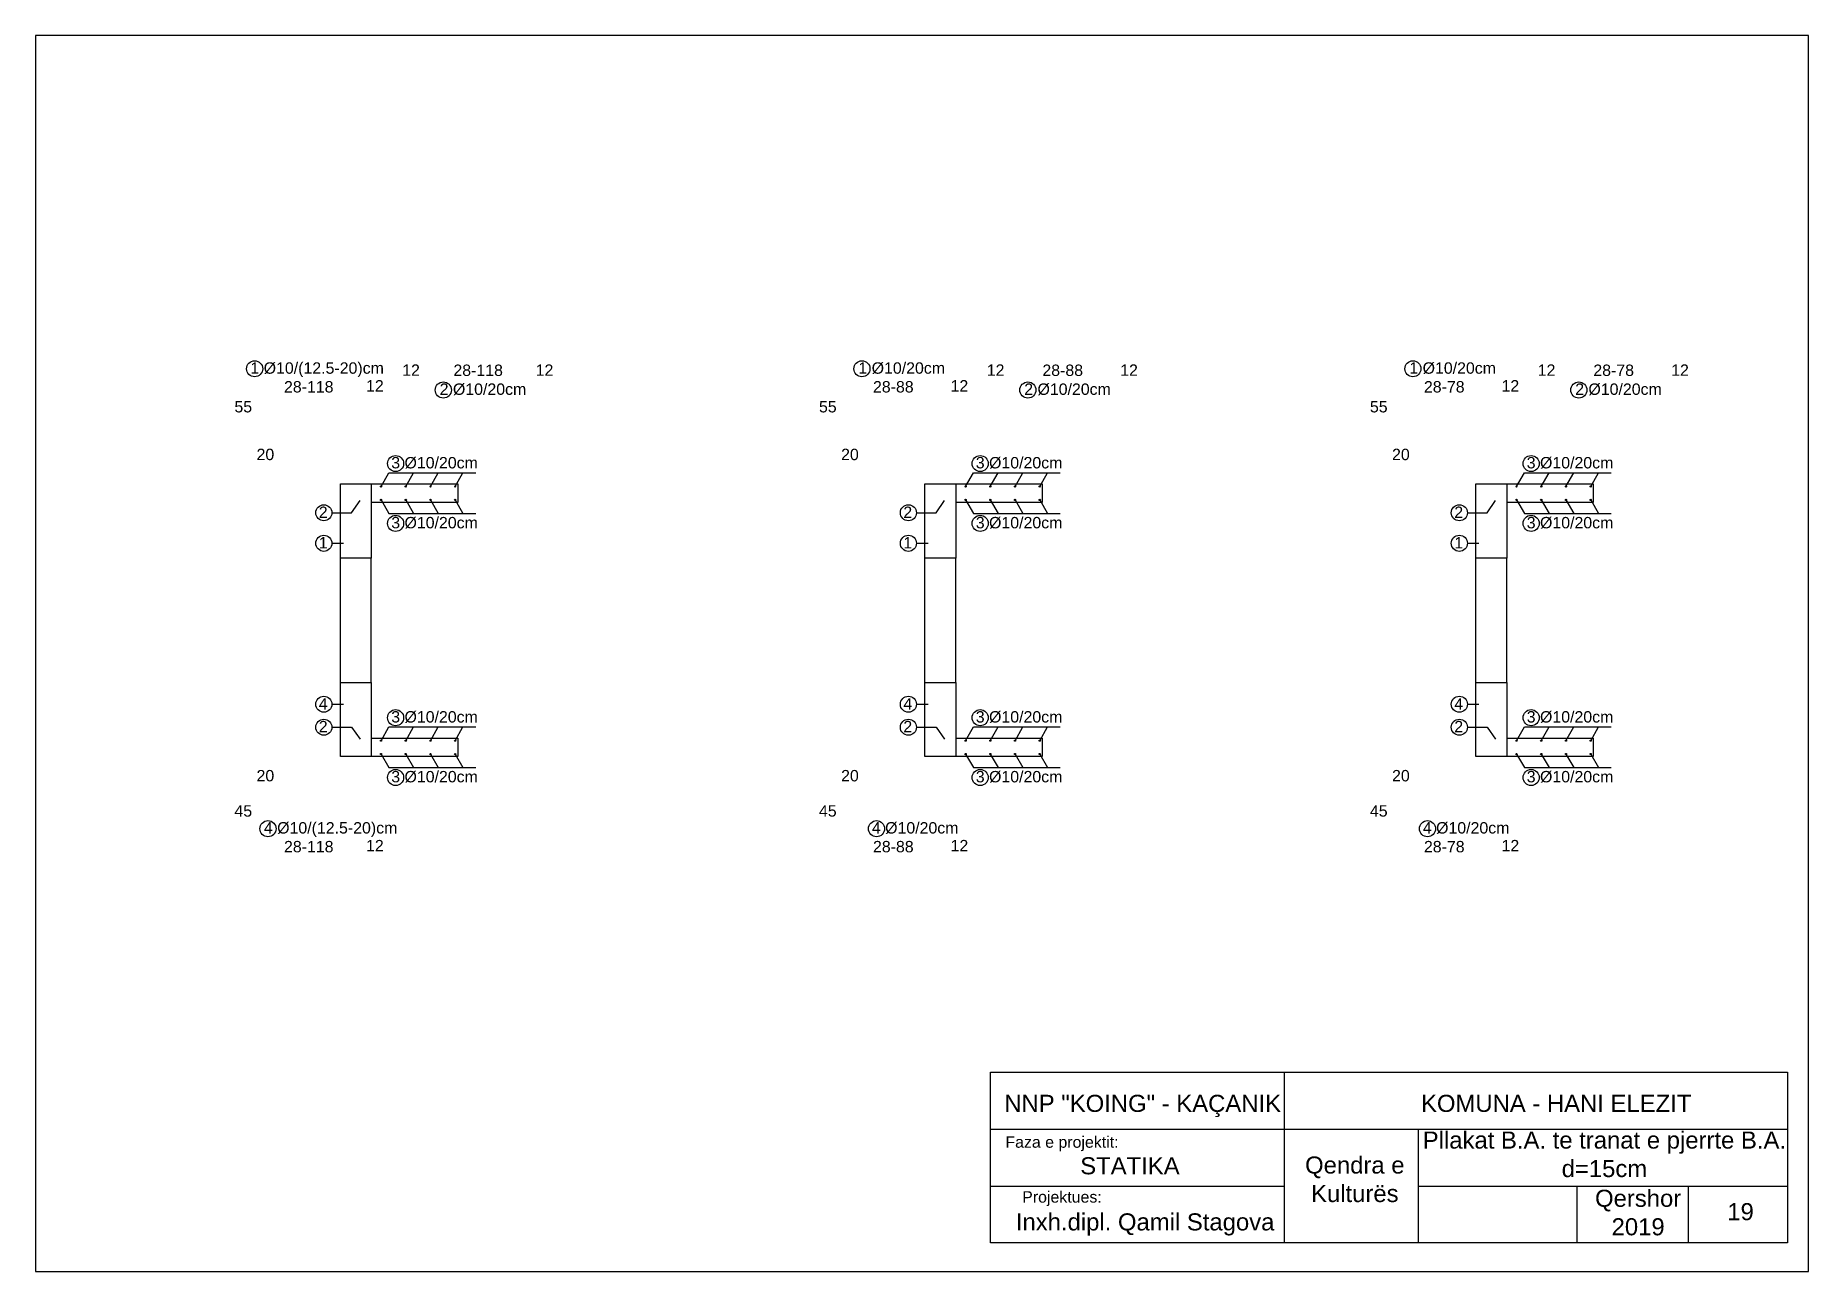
# Model space of a CAD drawing. Header units: inches. Extents: x 3041 to 4476, y 3672 to 4672.
import ezdxf

# ---------------------------------------------------------------- set-up
doc = ezdxf.new("R2010")
doc.units = ezdxf.units.IN
doc.layers.add('TEKSTI_Pen_No__201', color=7, linetype='Continuous', lineweight=18)
doc.styles.add('GENERATED_STYLE_1', font='ARIAL.TTF')

msp = doc.modelspace()

# ---------------------------------------------------------------- linework, layer by layer
for p, q in [((4476, 4671.6), (3041, 4671.6)), ((3041, 4671.6), (3041, 3671.6)), ((4476, 3671.6), (4476, 4671.6)), ((3287.8, 4308.8), (3312.8, 4308.8)), ((3287.8, 4248.8), (3287.8, 4308.8)), ((3312.8, 4308.8), (3312.8, 4248.8)), ((3312.8, 4308.8), (3382.8, 4308.8)), ((3320.7, 4306.7), (3327, 4317.8)), ((3327, 4317.8), (3397.3, 4317.8)), ((3340.7, 4306.7), (3347, 4317.8)), ((3360.7, 4306.7), (3367, 4317.8)), ((3380.7, 4306.7), (3387, 4317.8)), ((3382.8, 4308.8), (3382.8, 4293.8)), ((3760.9, 4308.8), (3785.9, 4308.8)), ((3760.9, 4248.8), (3760.9, 4308.8)), ((3785.9, 4308.8), (3785.9, 4248.8)), ((3785.9, 4308.8), (3855.9, 4308.8)), ((3793.8, 4306.7), (3800.1, 4317.8)), ((3800.1, 4317.8), (3870.4, 4317.8)), ((3813.8, 4306.7), (3820.1, 4317.8)), ((3833.8, 4306.7), (3840.1, 4317.8)), ((3853.8, 4306.7), (3860.1, 4317.8)), ((3855.9, 4308.8), (3855.9, 4293.8)), ((4206.8, 4308.8), (4231.8, 4308.8)), ((4206.8, 4248.8), (4206.8, 4308.8)), ((4231.8, 4308.8), (4231.8, 4248.8)), ((4231.8, 4308.8), (4301.8, 4308.8)), ((4239.7, 4306.7), (4246, 4317.8)), ((4246, 4317.8), (4316.3, 4317.8)), ((4259.7, 4306.7), (4266, 4317.8)), ((4279.7, 4306.7), (4286, 4317.8)), ((4299.7, 4306.7), (4306, 4317.8)), ((4301.8, 4308.8), (4301.8, 4293.8)), ((3296.9, 4285.5), (3303.7, 4295.3)), ((3382.8, 4293.8), (3312.8, 4293.8)), ((3320.7, 4295.9), (3327, 4284.8)), ((3340.7, 4295.9), (3347, 4284.8)), ((3360.7, 4295.9), (3367, 4284.8)), ((3380.7, 4295.9), (3387, 4284.8)), ((3770, 4285.5), (3776.8, 4295.3)), ((3855.9, 4293.8), (3785.9, 4293.8)), ((3793.8, 4295.9), (3800.1, 4284.8)), ((3813.8, 4295.9), (3820.1, 4284.8)), ((3833.8, 4295.9), (3840.1, 4284.8)), ((3853.8, 4295.9), (3860.1, 4284.8)), ((4215.9, 4285.5), (4222.7, 4295.3)), ((4301.8, 4293.8), (4231.8, 4293.8)), ((4239.7, 4295.9), (4246, 4284.8)), ((4259.7, 4295.9), (4266, 4284.8)), ((4279.7, 4295.9), (4286, 4284.8)), ((4299.7, 4295.9), (4306, 4284.8)), ((3280.9, 4285.5), (3296.9, 4285.5)), ((3327, 4284.8), (3397.3, 4284.8)), ((3754, 4285.5), (3770, 4285.5)), ((3800.1, 4284.8), (3870.4, 4284.8)), ((4199.9, 4285.5), (4215.9, 4285.5)), ((4246, 4284.8), (4316.3, 4284.8)), ((3280.9, 4260.8), (3290.3, 4260.8)), ((3312.8, 4248.8), (3287.8, 4248.8)), ((3287.8, 4148.2), (3287.8, 4248.8)), ((3312.8, 4148.2), (3312.8, 4248.8)), ((3754, 4260.8), (3763.4, 4260.8)), ((3785.9, 4248.8), (3760.9, 4248.8)), ((3760.9, 4148.2), (3760.9, 4248.8)), ((3785.9, 4148.2), (3785.9, 4248.8)), ((4199.9, 4260.8), (4209.3, 4260.8)), ((4231.8, 4248.8), (4206.8, 4248.8)), ((4206.8, 4148.2), (4206.8, 4248.8)), ((4231.8, 4148.2), (4231.8, 4248.8)), ((3287.8, 4148.2), (3312.8, 4148.2)), ((3287.8, 4088.2), (3287.8, 4148.2)), ((3312.8, 4148.2), (3312.8, 4088.2)), ((3760.9, 4148.2), (3785.9, 4148.2)), ((3760.9, 4088.2), (3760.9, 4148.2)), ((3785.9, 4148.2), (3785.9, 4088.2)), ((4206.8, 4148.2), (4231.8, 4148.2)), ((4206.8, 4088.2), (4206.8, 4148.2)), ((4231.8, 4148.2), (4231.8, 4088.2)), ((3280.9, 4130.6), (3290.3, 4130.6)), ((3754, 4130.6), (3763.4, 4130.6)), ((4199.9, 4130.6), (4209.3, 4130.6)), ((3280.9, 4112), (3296.9, 4112)), ((3296.9, 4112), (3303.7, 4102.2)), ((3320.7, 4101.1), (3327, 4112.2)), ((3327, 4112.2), (3397.3, 4112.2)), ((3340.7, 4101.1), (3347, 4112.2)), ((3360.7, 4101.1), (3367, 4112.2)), ((3380.7, 4101.1), (3387, 4112.2)), ((3754, 4112), (3770, 4112)), ((3770, 4112), (3776.8, 4102.2)), ((3793.8, 4101.1), (3800.1, 4112.2)), ((3800.1, 4112.2), (3870.4, 4112.2)), ((3813.8, 4101.1), (3820.1, 4112.2)), ((3833.8, 4101.1), (3840.1, 4112.2)), ((3853.8, 4101.1), (3860.1, 4112.2)), ((4199.9, 4112), (4215.9, 4112)), ((4215.9, 4112), (4222.7, 4102.2)), ((4239.7, 4101.1), (4246, 4112.2)), ((4246, 4112.2), (4316.3, 4112.2)), ((4259.7, 4101.1), (4266, 4112.2)), ((4279.7, 4101.1), (4286, 4112.2)), ((4299.7, 4101.1), (4306, 4112.2)), ((3312.8, 4103.2), (3382.8, 4103.2)), ((3320.7, 4090.3), (3327, 4079.3)), ((3340.7, 4090.3), (3347, 4079.3)), ((3360.7, 4090.3), (3367, 4079.3)), ((3380.7, 4090.3), (3387, 4079.3)), ((3382.8, 4103.2), (3382.8, 4088.2)), ((3785.9, 4103.2), (3855.9, 4103.2)), ((3793.8, 4090.3), (3800.1, 4079.3)), ((3813.8, 4090.3), (3820.1, 4079.3)), ((3833.8, 4090.3), (3840.1, 4079.3)), ((3853.8, 4090.3), (3860.1, 4079.3)), ((3855.9, 4103.2), (3855.9, 4088.2)), ((4231.8, 4103.2), (4301.8, 4103.2)), ((4239.7, 4090.3), (4246, 4079.3)), ((4259.7, 4090.3), (4266, 4079.3)), ((4279.7, 4090.3), (4286, 4079.3)), ((4299.7, 4090.3), (4306, 4079.3)), ((4301.8, 4103.2), (4301.8, 4088.2)), ((3312.8, 4088.2), (3287.8, 4088.2)), ((3382.8, 4088.2), (3312.8, 4088.2)), ((3327, 4079.3), (3397.3, 4079.3)), ((3785.9, 4088.2), (3760.9, 4088.2)), ((3855.9, 4088.2), (3785.9, 4088.2)), ((3800.1, 4079.3), (3870.4, 4079.3)), ((4231.8, 4088.2), (4206.8, 4088.2)), ((4301.8, 4088.2), (4231.8, 4088.2)), ((4246, 4079.3), (4316.3, 4079.3)), ((3813.9, 3694.8), (3813.9, 3833)), ((3813.9, 3833), (4458.9, 3833)), ((4051.8, 3694.8), (4051.8, 3833)), ((4458.9, 3833), (4458.9, 3694.8)), ((3813.9, 3786.9), (4458.9, 3786.9)), ((4160.1, 3786.9), (4160.1, 3694.8)), ((3813.9, 3740.8), (4051.8, 3740.8)), ((4160.1, 3740.8), (4458.9, 3740.8)), ((4288.4, 3740.8), (4288.4, 3694.8)), ((4378.6, 3740.8), (4378.6, 3694.8)), ((4458.9, 3694.8), (3813.9, 3694.8)), ((3041, 3671.6), (4476, 3671.6))]:
    msp.add_line(p, q)
for centre, radius in [((3218.4, 4402), 6.51), ((3709.9, 4402), 6.51), ((4155.8, 4402), 6.51), ((3371.1, 4384.8), 6.51), ((3844.2, 4384.8), 6.51), ((4290.1, 4384.8), 6.51), ((3332.5, 4325.3), 6.51), ((3805.6, 4325.3), 6.51), ((4251.5, 4325.3), 6.51), ((3320.7, 4306.7), 0.5), ((3340.7, 4306.7), 0.5), ((3360.7, 4306.7), 0.5), ((3380.7, 4306.7), 0.5), ((3793.8, 4306.7), 0.5), ((3813.8, 4306.7), 0.5), ((3833.8, 4306.7), 0.5), ((3853.8, 4306.7), 0.5), ((4239.7, 4306.7), 0.5), ((4259.7, 4306.7), 0.5), ((4279.7, 4306.7), 0.5), ((4299.7, 4306.7), 0.5), ((3274.4, 4285.5), 6.51), ((3320.7, 4295.9), 0.5), ((3340.7, 4295.9), 0.5), ((3360.7, 4295.9), 0.5), ((3380.7, 4295.9), 0.5), ((3747.5, 4285.5), 6.51), ((3793.8, 4295.9), 0.5), ((3813.8, 4295.9), 0.5), ((3833.8, 4295.9), 0.5), ((3853.8, 4295.9), 0.5), ((4193.4, 4285.5), 6.51), ((4239.7, 4295.9), 0.5), ((4259.7, 4295.9), 0.5), ((4279.7, 4295.9), 0.5), ((4299.7, 4295.9), 0.5), ((3332.5, 4276.9), 6.51), ((3805.6, 4276.9), 6.51), ((4251.5, 4276.9), 6.51), ((3274.4, 4260.8), 6.51), ((3747.5, 4260.8), 6.51), ((4193.4, 4260.8), 6.51), ((3274.4, 4130.6), 6.51), ((3747.5, 4130.6), 6.51), ((4193.4, 4130.6), 6.51), ((3274.4, 4112), 6.51), ((3332.5, 4119.7), 6.51), ((3747.5, 4112), 6.51), ((3805.6, 4119.7), 6.51), ((4193.4, 4112), 6.51), ((4251.5, 4119.7), 6.51), ((3320.7, 4101.1), 0.5), ((3320.7, 4090.3), 0.5), ((3340.7, 4101.1), 0.5), ((3340.7, 4090.3), 0.5), ((3360.7, 4101.1), 0.5), ((3360.7, 4090.3), 0.5), ((3380.7, 4101.1), 0.5), ((3380.7, 4090.3), 0.5), ((3793.8, 4101.1), 0.5), ((3793.8, 4090.3), 0.5), ((3813.8, 4101.1), 0.5), ((3813.8, 4090.3), 0.5), ((3833.8, 4101.1), 0.5), ((3833.8, 4090.3), 0.5), ((3853.8, 4101.1), 0.5), ((3853.8, 4090.3), 0.5), ((4239.7, 4101.1), 0.5), ((4239.7, 4090.3), 0.5), ((4259.7, 4101.1), 0.5), ((4259.7, 4090.3), 0.5), ((4279.7, 4101.1), 0.5), ((4279.7, 4090.3), 0.5), ((4299.7, 4101.1), 0.5), ((4299.7, 4090.3), 0.5), ((3332.5, 4071.3), 6.51), ((3805.6, 4071.3), 6.51), ((4251.5, 4071.3), 6.51), ((3229.2, 4029.9), 6.51), ((3721.7, 4029.9), 6.51), ((4167.6, 4029.9), 6.51)]:
    msp.add_circle(centre, radius)

# ---------------------------------------------------------------- texts
at = {"layer": 'TEKSTI_Pen_No__201', "linetype": 'Continuous', "style": 'GENERATED_STYLE_1'}
for s, insert, char_height, attachment_point in [('1 Ø10/(12.5-20)cm', (3269, 4407.2), 9.214, 2), ('12', (3345, 4405.5), 9.21, 2), ('28-118', (3399.3, 4405.4), 9.21, 2), ('12', (3453, 4405.5), 9.21, 2), ('1 Ø10/20cm', (3742.1, 4407.2), 9.21, 2), ('12', (3818.1, 4405.5), 9.21, 2), ('28-88', (3872.4, 4405.4), 9.21, 2), ('12', (3926.1, 4405.5), 9.21, 2), ('1 Ø10/20cm', (4188, 4407.2), 9.21, 2), ('12', (4264, 4405.5), 9.21, 2), ('28-78', (4318.3, 4405.4), 9.21, 2), ('12', (4372, 4405.5), 9.21, 2), ('28-118', (3262.2, 4392), 9.21, 2), ('12', (3315.7, 4392.8), 9.21, 2), ('28-88', (3735.3, 4392), 9.21, 2), ('12', (3788.8, 4392.8), 9.21, 2), ('28-78', (4181.2, 4392), 9.21, 2), ('12', (4234.7, 4392.8), 9.21, 2), ('2 Ø10/20cm', (3403.2, 4390.1), 9.21, 2), ('2 Ø10/20cm', (3876.3, 4390.1), 9.21, 2), ('2 Ø10/20cm', (4322.2, 4390.1), 9.21, 2), ('55', (3209.2, 4375.9), 9.21, 2), ('55', (3682.3, 4375.9), 9.21, 2), ('55', (4128.2, 4375.9), 9.21, 2), ('20', (3227.1, 4337.3), 9.21, 2), ('20', (3700.2, 4337.3), 9.21, 2), ('20', (4146.1, 4337.3), 9.21, 2), ('3 Ø10/20cm', (3364, 4330.6), 9.21, 2), ('3 Ø10/20cm', (3837.1, 4330.6), 9.21, 2), ('3 Ø10/20cm', (4283, 4330.6), 9.21, 2), ('2', (3273.9, 4290.5), 9.21, 2), ('3 Ø10/20cm', (3364, 4282.1), 9.21, 2), ('2', (3747, 4290.5), 9.21, 2), ('3 Ø10/20cm', (3837.1, 4282.1), 9.21, 2), ('2', (4192.9, 4290.5), 9.21, 2), ('3 Ø10/20cm', (4283, 4282.1), 9.21, 2), ('1', (3273.9, 4265.8), 9.21, 2), ('1', (3747, 4265.8), 9.21, 2), ('1', (4192.9, 4265.8), 9.21, 2), ('4', (3273.9, 4135.5), 9.21, 2), ('4', (3747, 4135.5), 9.21, 2), ('4', (4192.9, 4135.5), 9.21, 2), ('3 Ø10/20cm', (3364, 4125), 9.21, 2), ('3 Ø10/20cm', (3837.1, 4125), 9.21, 2), ('3 Ø10/20cm', (4283, 4125), 9.21, 2), ('2', (3273.9, 4107.9), 9.21, 8), ('2', (3747, 4107.9), 9.21, 8), ('2', (4192.9, 4107.9), 9.21, 8), ('20', (3227.1, 4077.4), 9.21, 2), ('3 Ø10/20cm', (3364, 4076.6), 9.21, 2), ('20', (3700.2, 4077.4), 9.21, 2), ('3 Ø10/20cm', (3837.1, 4076.6), 9.21, 2), ('20', (4146.1, 4077.4), 9.21, 2), ('3 Ø10/20cm', (4283, 4076.6), 9.21, 2), ('45', (3209.2, 4048.9), 9.21, 2), ('45', (3682.3, 4048.9), 9.21, 2), ('45', (4128.2, 4048.9), 9.21, 2), ('4 Ø10/(12.5-20)cm', (3279.9, 4035.2), 9.214, 2), ('4 Ø10/20cm', (3753, 4035.2), 9.21, 2), ('4 Ø10/20cm', (4198.9, 4035.2), 9.21, 2), ('28-118', (3262.2, 4020), 9.21, 2), ('12', (3315.7, 4020.8), 9.21, 2), ('28-88', (3735.3, 4020), 9.21, 2), ('12', (3788.8, 4020.8), 9.21, 2), ('28-78', (4181.2, 4020), 9.21, 2), ('12', (4234.7, 4020.8), 9.21, 2), ('NNP "KOING" - KAÇANIK', (3937.1, 3814.6), 13.821, 2), ('KOMUNA - HANI ELEZIT', (4271.8, 3814.6), 13.821, 2), ('Faza e projektit:', (3871.8, 3781), 9.214, 2), ('Pllakat B.A. te tranat e pjerrte B.A.\\Pd=15cm', (4310.8, 3784.9), 13.821, 2), ('STATIKA', (3926.8, 3764.1), 13.82, 2), ('Qendra e \\PKulturës', (4108.8, 3764.7), 13.82, 2), ('Projektues:', (3871.8, 3736.6), 9.214, 2), ('Qershor \\P2019', (4338.1, 3737.8), 13.82, 2), ('Inxh.dipl. Qamil Stagova', (3939.1, 3718.7), 13.821, 2), ('19', (4421, 3727), 13.82, 2)]:
    msp.add_mtext(s, dxfattribs=dict(at, insert=insert, char_height=char_height, attachment_point=attachment_point))

doc.saveas('drawing.dxf')
